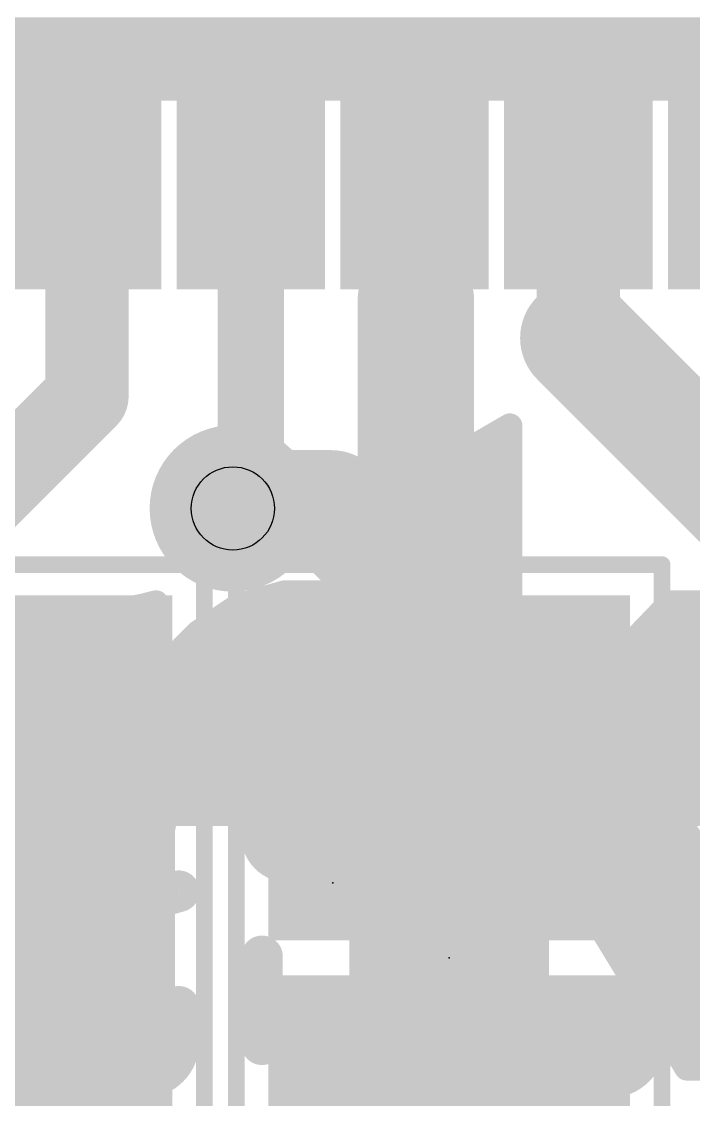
# Model space of a CAD drawing. Extents: x -28.7 to 57.9, y -15.3 to 34.1.
# Drawn here: x 13.02 to 15.071, y 9.779 to 13.068 of the extents above; entities that cross this region are included whole.
import ezdxf

# ---------------------------------------------------------------- set-up
doc = ezdxf.new("R2010")
doc.units = 0
for name, color, linetype in [('1', 12, 'CONTINUOUS'), ('16', 53, 'CONTINUOUS'), ('18', 110, 'CONTINUOUS'), ('21', 41, 'CONTINUOUS'), ('23', 53, 'CONTINUOUS'), ('24', 53, 'CONTINUOUS'), ('26', 253, 'CONTINUOUS'), ('28', 253, 'CONTINUOUS'), ('29', 253, 'CONTINUOUS'), ('30', 253, 'CONTINUOUS'), ('31', 253, 'CONTINUOUS'), ('32', 253, 'CONTINUOUS'), ('36', 253, 'CONTINUOUS'), ('40', 132, 'CONTINUOUS'), ('44', 253, 'CONTINUOUS'), ('52', 253, 'CONTINUOUS')]:
    doc.layers.add(name, color=color, linetype=linetype)

# ---------------------------------------------------------------- blocks, each defined once
blk = doc.blocks.new('RECT')
blk.add_solid([(-0.5, -0.5), (0.5, -0.5), (-0.5, 0.5), (0.5, 0.5)])
blk = doc.blocks.new('ROUNDV')
at = {"const_width": 0.5}
blk.add_lwpolyline([(0, -0.25, 1), (0, 0.25, 1), (0, -0.25)], format="xyb", dxfattribs=at)

msp = doc.modelspace()

# ---------------------------------------------------------------- linework, layer by layer
at = {"layer": '1'}
for points, const_width in [([(12.446, 12.954), (15.494, 12.954)], 0.254), ([(13.22, 12.628), (13.22, 11.9246)], 0.254), ([(14.22, 12.628), (14.224, 12.624)], 0.254), ([(14.224, 12.624), (14.224, 12.2174)], 0.254), ([(14.72, 12.628), (14.72, 12.1024)], 0.254), ([(13.72, 12.628), (13.72, 11.6372)], 0.2032), ([(14.224, 12.2174), (14.224, 9.6266)], 0.3556), ([(17.78, 9.0424), (14.72, 12.1024)], 0.3556), ([(13.22, 11.9246), (12.8016, 11.5062)], 0.254), ([(13.72, 11.6372), (13.6652, 11.5824)], 0.2032), ([(15.24, 8.6106), (14.224, 9.6266)], 0.3556)]:
    msp.add_lwpolyline(points, dxfattribs=dict(at, const_width=const_width))
for points, const_width in [([(13.2835, 12.628, 1), (13.1565, 12.628)], 0.127), ([(14.2649, 12.6729, 1), (14.1751, 12.5831)], 0.127), ([(14.2875, 12.624, 1), (14.1605, 12.624)], 0.127), ([(14.1791, 12.5791, 1), (14.2689, 12.6689)], 0.127), ([(14.7835, 12.628, 1), (14.6565, 12.628)], 0.127), ([(13.7708, 12.628, 1), (13.6692, 12.628)], 0.1016), ([(14.3129, 12.2174, 1), (14.1351, 12.2174)], 0.1778), ([(14.1605, 12.2174, 1), (14.2875, 12.2174)], 0.127), ([(14.7829, 12.1653, 1), (14.6571, 12.0395)], 0.1778), ([(14.6565, 12.1024, 1), (14.7835, 12.1024)], 0.127), ([(13.2649, 11.8797, 1), (13.1751, 11.9695)], 0.127), ([(13.1565, 11.9246, 1), (13.2835, 11.9246)], 0.127), ([(13.7559, 11.6013, 1), (13.6841, 11.6731)], 0.1016), ([(13.6692, 11.6372, 1), (13.7708, 11.6372)], 0.1016), ([(13.6293, 11.6183, 1), (13.7011, 11.5465)], 0.1016), ([(14.2869, 9.6895, 1), (14.1611, 9.5637)], 0.1778)]:
    msp.add_lwpolyline(points, format="xyb", dxfattribs=dict(at, const_width=const_width))
at = {"layer": '16', "const_width": 0.3556}
for points in [[(13.6652, 11.5824), (13.9658, 11.5824)], [(14.3256, 11.2226), (13.9658, 11.5824)], [(14.3256, 10.7908), (14.3256, 11.2226)], [(11.5612, 10.7908), (12.9286, 10.7908)], [(12.9286, 10.7908), (14.3256, 10.7908)], [(14.3256, 10.7908), (15.748, 10.7908)]]:
    msp.add_lwpolyline(points, dxfattribs=at)
at = {"layer": '16', "const_width": 0.1778}
for points in [[(13.6652, 11.6713, 1), (13.6652, 11.4935)], [(14.0287, 11.6453, 1), (13.9029, 11.5195)], [(13.9658, 11.4935, 1), (13.9658, 11.6713)], [(14.4145, 11.2226, 1), (14.2367, 11.2226)], [(14.2627, 11.1597, 1), (14.3885, 11.2855)], [(12.9286, 10.7019, 1), (12.9286, 10.8797)], [(14.3256, 10.8797, 1), (14.3256, 10.7019)], [(14.3256, 10.7019, 1), (14.3256, 10.8797)], [(14.2367, 10.7908, 1), (14.4145, 10.7908)]]:
    msp.add_lwpolyline(points, format="xyb", dxfattribs=at)
at = {"layer": '21', "const_width": 0.0762}
for points in [[(14.131, 11.6144), (14.511, 11.8344)], [(14.4706, 11.811), (14.511, 11.811)], [(14.511, 11.8344), (14.511, 10.7844)], [(14.339, 11.7348), (14.511, 11.7348)], [(14.2073, 11.6586), (14.511, 11.6586)], [(14.131, 9.8744), (14.131, 11.6144)], [(14.131, 11.5824), (14.511, 11.5824)], [(14.131, 11.5062), (14.511, 11.5062)], [(14.131, 11.43), (14.511, 11.43)], [(14.131, 11.3538), (14.511, 11.3538)], [(13.681, 11.2844), (13.821, 11.3244)], [(13.821, 11.3244), (13.961, 11.3244)], [(13.961, 11.3244), (13.971, 11.3144)], [(13.971, 11.3144), (13.971, 10.9544)], [(13.341, 11.2744), (13.391, 11.2844)], [(13.391, 11.2844), (13.431, 11.2944)], [(13.431, 11.2944), (13.431, 11.0244)], [(13.561, 11.2044), (13.681, 11.2844)], [(14.511, 10.7844), (15.001, 11.2944)], [(15.461, 11.2944), (14.931, 10.7744)], [(15.001, 11.2944), (15.461, 11.2944)], [(13.161, 11.2444), (13.201, 11.2544)], [(13.201, 11.2544), (13.251, 11.2544)], [(13.251, 11.2544), (13.301, 11.2644)], [(13.301, 11.2644), (13.341, 11.2744)], [(13.357, 11.2776), (13.431, 11.2776)], [(13.6708, 11.2776), (13.971, 11.2776)], [(14.131, 11.2776), (14.511, 11.2776)], [(14.9849, 11.2776), (15.4439, 11.2776)], [(13.061, 11.2244), (13.161, 11.2444)], [(13.061, 9.8744), (13.061, 11.2244)], [(13.061, 11.2014), (13.431, 11.2014)], [(13.511, 11.1544), (13.561, 11.2044)], [(13.558, 11.2014), (13.971, 11.2014)], [(14.131, 11.2014), (14.511, 11.2014)], [(14.9116, 11.2014), (15.3662, 11.2014)], [(13.471, 11.0944), (13.511, 11.1544)], [(13.061, 11.1252), (13.431, 11.1252)], [(13.4915, 11.1252), (13.971, 11.1252)], [(14.131, 11.1252), (14.511, 11.1252)], [(14.8384, 11.1252), (15.2885, 11.1252)], [(13.441, 11.0244), (13.471, 11.0944)], [(13.061, 11.049), (13.431, 11.049)], [(13.4515, 11.049), (13.971, 11.049)], [(14.131, 11.049), (14.511, 11.049)], [(14.7652, 11.049), (15.2109, 11.049)], [(13.431, 11.0244), (13.441, 11.0244)], [(13.061, 10.9728), (13.971, 10.9728)], [(13.731, 10.9544), (13.651, 10.9344)], [(13.831, 10.9644), (13.731, 10.9544)], [(13.941, 10.9644), (13.831, 10.9644)], [(13.961, 10.9544), (13.941, 10.9644)], [(13.971, 10.9544), (13.961, 10.9544)], [(14.131, 10.9728), (14.511, 10.9728)], [(14.692, 10.9728), (15.1332, 10.9728)], [(13.651, 10.9344), (13.591, 10.8944)], [(13.061, 10.8966), (13.5943, 10.8966)], [(13.591, 10.8944), (13.531, 10.8344)], [(14.131, 10.8966), (14.511, 10.8966)], [(14.6188, 10.8966), (15.0556, 10.8966)], [(13.061, 10.8204), (13.525, 10.8204)], [(13.531, 10.8344), (13.471, 10.6944)], [(14.131, 10.8204), (14.511, 10.8204)], [(14.5456, 10.8204), (14.9779, 10.8204)], [(14.931, 10.7744), (15.521, 9.8744)], [(13.061, 10.7442), (13.4923, 10.7442)], [(14.131, 10.7442), (14.9508, 10.7442)], [(13.471, 10.6944), (13.451, 10.6044)], [(13.061, 10.668), (13.4651, 10.668)], [(14.131, 10.668), (15.0008, 10.668)], [(13.061, 10.5918), (13.451, 10.5918)], [(13.451, 10.6044), (13.451, 9.8744)], [(14.131, 10.5918), (15.0507, 10.5918)], [(13.061, 10.5156), (13.451, 10.5156)], [(14.131, 10.5156), (15.1007, 10.5156)], [(14.661, 10.5144), (14.511, 10.3644)], [(15.051, 9.8744), (14.661, 10.5144)], [(13.061, 10.4394), (13.451, 10.4394)], [(14.131, 10.4394), (14.586, 10.4394)], [(14.7067, 10.4394), (15.1506, 10.4394)], [(13.061, 10.3632), (13.451, 10.3632)], [(14.131, 10.3632), (14.511, 10.3632)], [(14.511, 10.3644), (14.511, 9.8744)], [(14.7531, 10.3632), (15.2006, 10.3632)], [(13.061, 10.287), (13.451, 10.287)], [(14.131, 10.287), (14.511, 10.287)], [(14.7996, 10.287), (15.2505, 10.287)], [(13.061, 10.2108), (13.451, 10.2108)], [(14.131, 10.2108), (14.511, 10.2108)], [(14.846, 10.2108), (15.3005, 10.2108)], [(13.061, 10.1346), (13.451, 10.1346)], [(14.131, 10.1346), (14.511, 10.1346)], [(14.8924, 10.1346), (15.3504, 10.1346)], [(13.061, 10.0584), (13.451, 10.0584)], [(14.131, 10.0584), (14.511, 10.0584)], [(14.9389, 10.0584), (15.4004, 10.0584)], [(13.061, 9.9822), (13.451, 9.9822)], [(14.131, 9.9822), (14.511, 9.9822)], [(14.9853, 9.9822), (15.4503, 9.9822)], [(13.061, 9.906), (13.451, 9.906)], [(14.131, 9.906), (14.511, 9.906)], [(15.0317, 9.906), (15.5003, 9.906)], [(13.451, 9.8744), (13.061, 9.8744)], [(14.511, 9.8744), (14.131, 9.8744)], [(15.521, 9.8744), (15.051, 9.8744)]]:
    msp.add_lwpolyline(points, dxfattribs=at)
at = {"layer": '21', "const_width": 0.0381}
for points in [[(14.4706, 11.83, 1), (14.4706, 11.7919)], [(14.5301, 11.8344, 1), (14.492, 11.8344)], [(14.5205, 11.8179, 1), (14.5015, 11.8509)], [(14.511, 11.7919, 1), (14.511, 11.83)], [(14.339, 11.7538, 1), (14.339, 11.7157)], [(14.511, 11.7157, 1), (14.511, 11.7538)], [(14.2073, 11.6776, 1), (14.2073, 11.6395)], [(14.511, 11.6395, 1), (14.511, 11.6776)], [(14.1215, 11.6309, 1), (14.1405, 11.5979)], [(14.1501, 11.6144, 1), (14.112, 11.6144)], [(14.131, 11.6014, 1), (14.131, 11.5633)], [(14.511, 11.5633, 1), (14.511, 11.6014)], [(14.131, 11.5252, 1), (14.131, 11.4871)], [(14.511, 11.4871, 1), (14.511, 11.5252)], [(14.131, 11.449, 1), (14.131, 11.4109)], [(14.511, 11.4109, 1), (14.511, 11.449)], [(14.131, 11.3728, 1), (14.131, 11.3347)], [(14.511, 11.3347, 1), (14.511, 11.3728)], [(13.821, 11.3435, 1), (13.821, 11.3054)], [(13.8262, 11.3061, 1), (13.8158, 11.3427)], [(13.9745, 11.3379, 1), (13.9475, 11.3109)], [(13.9901, 11.3144, 1), (13.952, 11.3144)], [(13.961, 11.3054, 1), (13.961, 11.3435)], [(13.3864, 11.3029, 1), (13.3956, 11.2659)], [(13.3947, 11.2657, 1), (13.3873, 11.3031)], [(13.4501, 11.2944, 1), (13.412, 11.2944)], [(13.4356, 11.2759, 1), (13.4264, 11.3129)], [(13.6758, 11.3027, 1), (13.6862, 11.2661)], [(13.6916, 11.2685, 1), (13.6704, 11.3003)], [(13.9575, 11.3009, 1), (13.9845, 11.3279)], [(15.001, 11.3135, 1), (15.001, 11.2754)], [(15.0147, 11.2812, 1), (14.9873, 11.3076)], [(13.201, 11.2735, 1), (13.201, 11.2354)], [(13.2056, 11.2359, 1), (13.1964, 11.2729)], [(13.2473, 11.2731, 1), (13.2547, 11.2357)], [(13.251, 11.2354, 1), (13.251, 11.2735)], [(13.2964, 11.2829, 1), (13.3056, 11.2459)], [(13.3047, 11.2457, 1), (13.2973, 11.2831)], [(13.3373, 11.2931, 1), (13.3447, 11.2557)], [(13.3456, 11.2559, 1), (13.3364, 11.2929)], [(13.357, 11.2967, 1), (13.357, 11.2586)], [(13.431, 11.2586, 1), (13.431, 11.2967)], [(13.6708, 11.2967, 1), (13.6708, 11.2586)], [(13.971, 11.2586, 1), (13.971, 11.2967)], [(14.131, 11.2967, 1), (14.131, 11.2586)], [(14.511, 11.2586, 1), (14.511, 11.2967)], [(14.9849, 11.2967, 1), (14.9849, 11.2586)], [(13.08, 11.2244, 1), (13.0419, 11.2244)], [(13.0573, 11.2431, 1), (13.0647, 11.2057)], [(13.1564, 11.2629, 1), (13.1656, 11.2259)], [(13.1647, 11.2257, 1), (13.1573, 11.2631)], [(13.061, 11.2205, 1), (13.061, 11.1824)], [(13.431, 11.1824, 1), (13.431, 11.2205)], [(13.558, 11.2205, 1), (13.558, 11.1824)], [(13.5504, 11.2203, 1), (13.5716, 11.1885)], [(13.5745, 11.1909, 1), (13.5475, 11.2179)], [(13.971, 11.1824, 1), (13.971, 11.2205)], [(14.131, 11.2205, 1), (14.131, 11.1824)], [(14.511, 11.1824, 1), (14.511, 11.2205)], [(14.9116, 11.2205, 1), (14.9116, 11.1824)], [(13.4975, 11.1679, 1), (13.5245, 11.1409)], [(13.5269, 11.1438, 1), (13.4951, 11.165)], [(13.061, 11.1443, 1), (13.061, 11.1062)], [(13.431, 11.1062, 1), (13.431, 11.1443)], [(13.4915, 11.1443, 1), (13.4915, 11.1062)], [(13.971, 11.1062, 1), (13.971, 11.1443)], [(14.131, 11.1443, 1), (14.131, 11.1062)], [(14.511, 11.1062, 1), (14.511, 11.1443)], [(14.8384, 11.1443, 1), (14.8384, 11.1062)], [(13.4551, 11.105, 1), (13.4869, 11.0838)], [(13.4885, 11.0869, 1), (13.4535, 11.1019)], [(13.061, 11.0681, 1), (13.061, 11.03)], [(13.431, 11.03, 1), (13.431, 11.0681)], [(13.4515, 11.0681, 1), (13.4515, 11.03)], [(13.971, 11.03, 1), (13.971, 11.0681)], [(14.131, 11.0681, 1), (14.131, 11.03)], [(14.511, 11.03, 1), (14.511, 11.0681)], [(14.7652, 11.0681, 1), (14.7652, 11.03)], [(13.431, 11.0434, 1), (13.431, 11.0053)], [(13.441, 11.0053, 1), (13.441, 11.0434)], [(13.412, 11.0244, 1), (13.4501, 11.0244)], [(13.4235, 11.0319, 1), (13.4585, 11.0169)], [(13.061, 10.9919, 1), (13.061, 10.9538)], [(13.7291, 10.9734, 1), (13.7329, 10.9354)], [(13.7356, 10.9359, 1), (13.7264, 10.9729)], [(13.831, 10.9835, 1), (13.831, 10.9454)], [(13.8329, 10.9454, 1), (13.8291, 10.9834)], [(13.9495, 10.9814, 1), (13.9325, 10.9474)], [(13.941, 10.9454, 1), (13.941, 10.9835)], [(13.961, 10.9734, 1), (13.961, 10.9353)], [(13.9525, 10.9374, 1), (13.9695, 10.9714)], [(13.971, 10.9538, 1), (13.971, 10.9919)], [(13.971, 10.9353, 1), (13.971, 10.9734)], [(14.131, 10.9919, 1), (14.131, 10.9538)], [(14.511, 10.9538, 1), (14.511, 10.9919)], [(14.692, 10.9919, 1), (14.692, 10.9538)], [(13.6464, 10.9529, 1), (13.6556, 10.9159)], [(13.6616, 10.9185, 1), (13.6404, 10.9503)], [(13.952, 10.9544, 1), (13.9901, 10.9544)], [(13.061, 10.9157, 1), (13.061, 10.8776)], [(13.5804, 10.9103, 1), (13.6016, 10.8785)], [(13.6045, 10.8809, 1), (13.5775, 10.9079)], [(13.5943, 10.8776, 1), (13.5943, 10.9157)], [(14.131, 10.9157, 1), (14.131, 10.8776)], [(14.511, 10.8776, 1), (14.511, 10.9157)], [(14.6188, 10.9157, 1), (14.6188, 10.8776)], [(15.0556, 10.8776, 1), (15.0556, 10.9157)], [(13.061, 10.8395, 1), (13.061, 10.8014)], [(13.5175, 10.8479, 1), (13.5445, 10.8209)], [(13.5485, 10.8269, 1), (13.5135, 10.8419)], [(13.525, 10.8014, 1), (13.525, 10.8395)], [(14.131, 10.8395, 1), (14.131, 10.8014)], [(14.511, 10.8014, 1), (14.511, 10.8395)], [(14.5456, 10.8395, 1), (14.5456, 10.8014)], [(14.9779, 10.8014, 1), (14.9779, 10.8395)], [(14.4973, 10.7976, 1), (14.5247, 10.7712)], [(14.492, 10.7844, 1), (14.5301, 10.7844)], [(14.9177, 10.788, 1), (14.9443, 10.7608)], [(14.9469, 10.7848, 1), (14.9151, 10.764)], [(13.061, 10.7633, 1), (13.061, 10.7252)], [(13.4923, 10.7252, 1), (13.4923, 10.7633)], [(14.131, 10.7633, 1), (14.131, 10.7252)], [(14.9508, 10.7252, 1), (14.9508, 10.7633)], [(13.4896, 10.6903, 1), (13.4524, 10.6985)], [(13.061, 10.6871, 1), (13.061, 10.649)], [(13.4535, 10.7019, 1), (13.4885, 10.6869)], [(13.4651, 10.649, 1), (13.4651, 10.6871)], [(14.131, 10.6871, 1), (14.131, 10.649)], [(15.0008, 10.649, 1), (15.0008, 10.6871)], [(13.061, 10.6109, 1), (13.061, 10.5728)], [(13.4324, 10.6085, 1), (13.4696, 10.6003)], [(13.4701, 10.6044, 1), (13.432, 10.6044)], [(13.451, 10.5728, 1), (13.451, 10.6109)], [(14.131, 10.6109, 1), (14.131, 10.5728)], [(15.0507, 10.5728, 1), (15.0507, 10.6109)], [(13.061, 10.5347, 1), (13.061, 10.4966)], [(13.451, 10.4966, 1), (13.451, 10.5347)], [(14.131, 10.5347, 1), (14.131, 10.4966)], [(14.6773, 10.5243, 1), (14.6447, 10.5045)], [(14.6745, 10.5009, 1), (14.6475, 10.5279)], [(13.061, 10.4585, 1), (13.061, 10.4204)], [(13.451, 10.4204, 1), (13.451, 10.4585)], [(14.131, 10.4585, 1), (14.131, 10.4204)], [(14.586, 10.4204, 1), (14.586, 10.4585)], [(14.7067, 10.4585, 1), (14.7067, 10.4204)], [(13.061, 10.3823, 1), (13.061, 10.3442)], [(13.451, 10.3442, 1), (13.451, 10.3823)], [(14.131, 10.3823, 1), (14.131, 10.3442)], [(14.4975, 10.3779, 1), (14.5245, 10.3509)], [(14.5301, 10.3644, 1), (14.492, 10.3644)], [(14.511, 10.3442, 1), (14.511, 10.3823)], [(14.7531, 10.3823, 1), (14.7531, 10.3442)], [(13.061, 10.3061, 1), (13.061, 10.268)], [(13.451, 10.268, 1), (13.451, 10.3061)], [(14.131, 10.3061, 1), (14.131, 10.268)], [(14.511, 10.268, 1), (14.511, 10.3061)], [(14.7996, 10.3061, 1), (14.7996, 10.268)], [(13.061, 10.2299, 1), (13.061, 10.1918)], [(13.451, 10.1918, 1), (13.451, 10.2299)], [(14.131, 10.2299, 1), (14.131, 10.1918)], [(14.511, 10.1918, 1), (14.511, 10.2299)], [(14.846, 10.2299, 1), (14.846, 10.1918)], [(13.061, 10.1537, 1), (13.061, 10.1156)], [(13.451, 10.1156, 1), (13.451, 10.1537)], [(14.131, 10.1537, 1), (14.131, 10.1156)], [(14.511, 10.1156, 1), (14.511, 10.1537)], [(14.8924, 10.1537, 1), (14.8924, 10.1156)], [(13.061, 10.0775, 1), (13.061, 10.0394)], [(13.451, 10.0394, 1), (13.451, 10.0775)], [(14.131, 10.0775, 1), (14.131, 10.0394)], [(14.511, 10.0394, 1), (14.511, 10.0775)], [(14.9389, 10.0775, 1), (14.9389, 10.0394)], [(13.061, 10.0013, 1), (13.061, 9.9632)], [(13.451, 9.9632, 1), (13.451, 10.0013)], [(14.131, 10.0013, 1), (14.131, 9.9632)], [(14.511, 9.9632, 1), (14.511, 10.0013)], [(14.9853, 10.0013, 1), (14.9853, 9.9632)], [(13.061, 9.9251, 1), (13.061, 9.887)], [(13.451, 9.887, 1), (13.451, 9.9251)], [(14.131, 9.9251, 1), (14.131, 9.887)], [(14.511, 9.887, 1), (14.511, 9.9251)], [(15.0317, 9.9251, 1), (15.0317, 9.887)], [(13.061, 9.8934, 1), (13.061, 9.8553)], [(13.451, 9.8553, 1), (13.451, 9.8934)], [(14.131, 9.8934, 1), (14.131, 9.8553)], [(14.511, 9.8553, 1), (14.511, 9.8934)], [(15.051, 9.8934, 1), (15.051, 9.8553)], [(15.0347, 9.8645, 1), (15.0673, 9.8843)], [(13.0419, 9.8744, 1), (13.08, 9.8744)], [(13.432, 9.8744, 1), (13.4701, 9.8744)], [(14.112, 9.8744, 1), (14.1501, 9.8744)], [(14.492, 9.8744, 1), (14.5301, 9.8744)]]:
    msp.add_lwpolyline(points, format="xyb", dxfattribs=at)
at = {"layer": '23'}
msp.add_point((13.97, 10.4394), dxfattribs=at)
at = {"layer": '24'}
msp.add_point((14.3256, 10.2108), dxfattribs=at)
at = {"layer": '26', "const_width": 0.127}
for points in [[(13.1247, 10.3068), (13.1247, 10.5749)], [(13.232, 10.4945), (13.0175, 10.4945)], [(14.708, 10.4676), (14.708, 10.3604)], [(14.9225, 10.3068), (14.9225, 10.4676)], [(14.4399, 10.3068), (14.4399, 10.4408)], [(13.5001, 10.414), (13.1247, 10.3068)], [(13.0175, 10.0612), (13.0175, 9.954)], [(13.5001, 9.954), (13.5001, 10.0612)], [(14.4399, 10.0612), (14.4399, 9.954)], [(14.9225, 9.954), (14.9225, 10.0612)], [(13.1247, 9.8467), (13.3929, 9.8467)], [(14.5471, 9.8467), (14.8153, 9.8467)]]:
    msp.add_lwpolyline(points, dxfattribs=at)
at = {"layer": '26'}
for points, const_width in [([(13.1565, 10.5749, 1), (13.093, 10.5749)], 0.0635), ([(14.708, 10.4408, 1), (14.4399, 10.4408)], 0.127), ([(14.9225, 10.4676, 1), (14.708, 10.4676)], 0.127), ([(13.0175, 10.5262, 1), (13.0175, 10.4627)], 0.0635), ([(13.232, 10.4627, 1), (13.232, 10.5262)], 0.0635), ([(14.7398, 10.4676, 1), (14.6763, 10.4676)], 0.0635), ([(14.9543, 10.4676, 1), (14.8908, 10.4676)], 0.0635), ([(14.4717, 10.4408, 1), (14.4082, 10.4408)], 0.0635), ([(14.6763, 10.4676, 1), (14.7398, 10.4676)], 0.0635), ([(14.8908, 10.4676, 1), (14.9543, 10.4676)], 0.0635), ([(13.5088, 10.3835, 1), (13.4914, 10.4446)], 0.0635), ([(14.4082, 10.4408, 1), (14.4717, 10.4408)], 0.0635), ([(14.6763, 10.4408, 1), (14.7398, 10.4408)], 0.0635), ([(13.116, 10.3373, 1), (13.1335, 10.2762)], 0.0635), ([(14.6763, 10.3604, 1), (14.7398, 10.3604)], 0.0635), ([(13.093, 10.3068, 1), (13.1565, 10.3068)], 0.0635), ([(14.4082, 10.3068, 1), (14.4717, 10.3068)], 0.0635), ([(14.8908, 10.3068, 1), (14.9543, 10.3068)], 0.0635), ([(13.0493, 10.0612, 1), (12.9857, 10.0612)], 0.0635), ([(13.5319, 10.0612, 1), (13.4683, 10.0612)], 0.0635), ([(14.4717, 10.0612, 1), (14.4082, 10.0612)], 0.0635), ([(14.9543, 10.0612, 1), (14.8908, 10.0612)], 0.0635), ([(13.0493, 9.954, 1), (12.9857, 9.954)], 0.0635), ([(13.0175, 9.954, 0.4142), (13.1247, 9.8467)], 0.127), ([(13.3929, 9.8467, 0.4142), (13.5001, 9.954)], 0.127), ([(13.5318, 9.954, 1), (13.4684, 9.954)], 0.0635), ([(14.4399, 9.954, 0.4142), (14.5471, 9.8467)], 0.127), ([(14.4717, 9.954, 1), (14.4082, 9.954)], 0.0635), ([(14.8153, 9.8467, 0.4142), (14.9225, 9.954)], 0.127), ([(14.9542, 9.954, 1), (14.8908, 9.954)], 0.0635), ([(12.9857, 9.954, 1), (13.0493, 9.954)], 0.0635), ([(13.4683, 9.954, 1), (13.5319, 9.954)], 0.0635), ([(14.4082, 9.954, 1), (14.4717, 9.954)], 0.0635), ([(14.8908, 9.954, 1), (14.9543, 9.954)], 0.0635), ([(13.1247, 9.8785, 1), (13.1247, 9.815)], 0.0635), ([(13.1247, 9.815, 1), (13.1247, 9.8785)], 0.0635), ([(13.3929, 9.8785, 1), (13.3929, 9.815)], 0.0635), ([(13.3929, 9.815, 1), (13.3929, 9.8785)], 0.0635), ([(14.5471, 9.8785, 1), (14.5471, 9.815)], 0.0635), ([(14.5471, 9.815, 1), (14.5471, 9.8785)], 0.0635), ([(14.8153, 9.8785, 1), (14.8153, 9.815)], 0.0635), ([(14.8153, 9.815, 1), (14.8153, 9.8785)], 0.0635)]:
    msp.add_lwpolyline(points, format="xyb", dxfattribs=dict(at, const_width=const_width))
at = {"layer": '28', "const_width": 0.127}
for points in [[(14.0222, 11.0281), (14.0222, 11.2426)], [(14.2367, 11.0281), (14.2367, 11.2426)], [(13.7541, 11.0281), (14.2367, 11.0281)], [(13.7541, 10.5847), (13.7541, 10.7188)], [(13.7541, 10.7188), (14.0758, 10.7188)], [(14.0758, 10.5043), (13.8345, 10.5043)], [(13.7541, 9.9471), (13.7541, 10.2152)], [(14.2367, 10.0812), (13.7541, 10.0812)], [(14.1295, 9.9471), (14.2367, 10.0812)]]:
    msp.add_lwpolyline(points, dxfattribs=at)
at = {"layer": '28'}
for points, const_width in [([(14.054, 11.2426, 1), (13.9905, 11.2426)], 0.0635), ([(14.2685, 11.2426, 1), (14.205, 11.2426)], 0.0635), ([(13.7541, 11.0598, 1), (13.7541, 10.9963)], 0.0635), ([(14.2367, 10.9963, 1), (14.2367, 11.0598)], 0.0635), ([(13.9905, 11.0281, 1), (14.054, 11.0281)], 0.0635), ([(14.205, 11.0281, 1), (14.2685, 11.0281)], 0.0635), ([(13.7859, 10.7188, 1), (13.7224, 10.7188)], 0.0635), ([(13.7541, 10.7505, 1), (13.7541, 10.687)], 0.0635), ([(14.0758, 10.687, 1), (14.0758, 10.7505)], 0.0635), ([(13.7541, 10.5847, 0.4142), (13.8345, 10.5043)], 0.127), ([(13.7859, 10.5847, 1), (13.7224, 10.5847)], 0.0635), ([(13.7224, 10.5847, 1), (13.7859, 10.5847)], 0.0635), ([(13.8345, 10.536, 1), (13.8345, 10.4725)], 0.0635), ([(13.8345, 10.4725, 1), (13.8345, 10.536)], 0.0635), ([(14.0758, 10.4725, 1), (14.0758, 10.536)], 0.0635), ([(13.7859, 10.2152, 1), (13.7224, 10.2152)], 0.0635), ([(13.7541, 10.1129, 1), (13.7541, 10.0494)], 0.0635), ([(14.2615, 10.0613, 1), (14.2119, 10.101)], 0.0635), ([(14.2367, 10.0494, 1), (14.2367, 10.1129)], 0.0635), ([(13.7224, 9.9471, 1), (13.7859, 9.9471)], 0.0635), ([(14.1047, 9.967, 1), (14.1542, 9.9273)], 0.0635)]:
    msp.add_lwpolyline(points, format="xyb", dxfattribs=dict(at, const_width=const_width))
at = {"layer": '40', "const_width": 0.0508}
for points in [[(13.5786, 11.4108), (12.2786, 11.4108)], [(13.5786, 9.0108), (13.5786, 11.4108)], [(13.6756, 11.4108), (13.6756, 9.0108)], [(14.9756, 11.4108), (13.6756, 11.4108)], [(14.9756, 9.0108), (14.9756, 11.4108)]]:
    msp.add_lwpolyline(points, dxfattribs=at)
at = {"layer": '40', "const_width": 0.0254}
for points in [[(13.5913, 11.4108, 1), (13.5659, 11.4108)], [(13.5786, 11.3981, 1), (13.5786, 11.4235)], [(13.6883, 11.4108, 1), (13.6629, 11.4108)], [(13.6756, 11.4235, 1), (13.6756, 11.3981)], [(14.9883, 11.4108, 1), (14.9629, 11.4108)], [(14.9756, 11.3981, 1), (14.9756, 11.4235)]]:
    msp.add_lwpolyline(points, format="xyb", dxfattribs=at)
at = {"layer": '44'}
msp.add_circle((13.6652, 11.5824), 0.127, dxfattribs=at)
at = {"layer": '52', "const_width": 0.1524}
for points in [[(13.1572, 9.9404), (13.1572, 10.4812)], [(14.097, 10.4812), (14.097, 9.9404)], [(14.5542, 9.9404), (14.5542, 10.4812)]]:
    msp.add_lwpolyline(points, dxfattribs=at)
at = {"layer": '52', "const_width": 0.0762}
for points in [[(13.1953, 10.4812, 1), (13.1191, 10.4812)], [(14.1351, 10.4812, 1), (14.0589, 10.4812)], [(14.5923, 10.4812, 1), (14.5161, 10.4812)], [(13.1191, 9.9404, 1), (13.1953, 9.9404)], [(14.0589, 9.9404, 1), (14.1351, 9.9404)], [(14.5161, 9.9404, 1), (14.5923, 9.9404)]]:
    msp.add_lwpolyline(points, format="xyb", dxfattribs=at)

# ---------------------------------------------------------------- block references
at = {"layer": '1', "xscale": 0.55, "yscale": 0.25, "rotation": 90}
for p in [(13.22, 12.628), (13.72, 12.628), (14.22, 12.628), (14.72, 12.628)]:
    msp.add_blockref('RECT', p, dxfattribs=at)
at = {"layer": '16', "xscale": 0.85, "yscale": 0.9, "rotation": 270}
for p in [(12.9286, 10.7908), (14.3256, 10.7908), (12.9286, 9.6308), (14.3256, 9.6308)]:
    msp.add_blockref('RECT', p, dxfattribs=at)
at = {"layer": '18', "xscale": 0.508, "yscale": 0.508}
msp.add_blockref('ROUNDV', (13.6652, 11.5824), dxfattribs=at)
msp.add_blockref('ROUNDV', (13.6652, 11.5824), dxfattribs=at)
at = {"layer": '29', "xscale": 0.7532, "yscale": 0.4532, "rotation": 90}
for p in [(13.22, 12.628), (13.72, 12.628), (14.22, 12.628), (14.72, 12.628), (15.22, 12.628)]:
    msp.add_blockref('RECT', p, dxfattribs=at)
at = {"layer": '30', "xscale": 1.0532, "yscale": 1.1032, "rotation": 270}
for p in [(12.9286, 10.7908), (14.3256, 10.7908), (12.9286, 9.6308), (14.3256, 9.6308)]:
    msp.add_blockref('RECT', p, dxfattribs=at)
at = {"layer": '31', "xscale": 0.55, "yscale": 0.25, "rotation": 90}
for p in [(13.22, 12.628), (13.72, 12.628), (14.22, 12.628), (14.72, 12.628)]:
    msp.add_blockref('RECT', p, dxfattribs=at)
at = {"layer": '32', "xscale": 0.85, "yscale": 0.9, "rotation": 270}
for p in [(12.9286, 10.7908), (14.3256, 10.7908), (12.9286, 9.6308), (14.3256, 9.6308)]:
    msp.add_blockref('RECT', p, dxfattribs=at)
at = {"layer": '36', "xscale": 0.3998, "yscale": 0.6, "rotation": 270}
for p in [(12.9286, 10.2108), (14.3256, 10.2108)]:
    msp.add_blockref('RECT', p, dxfattribs=at)
at = {"layer": '52', "xscale": 0.3, "yscale": 0.6096, "rotation": 270}
for p in [(12.9286, 10.6148), (14.3256, 10.6148), (12.9286, 9.802), (14.3256, 9.802)]:
    msp.add_blockref('RECT', p, dxfattribs=at)

doc.saveas('drawing.dxf')
